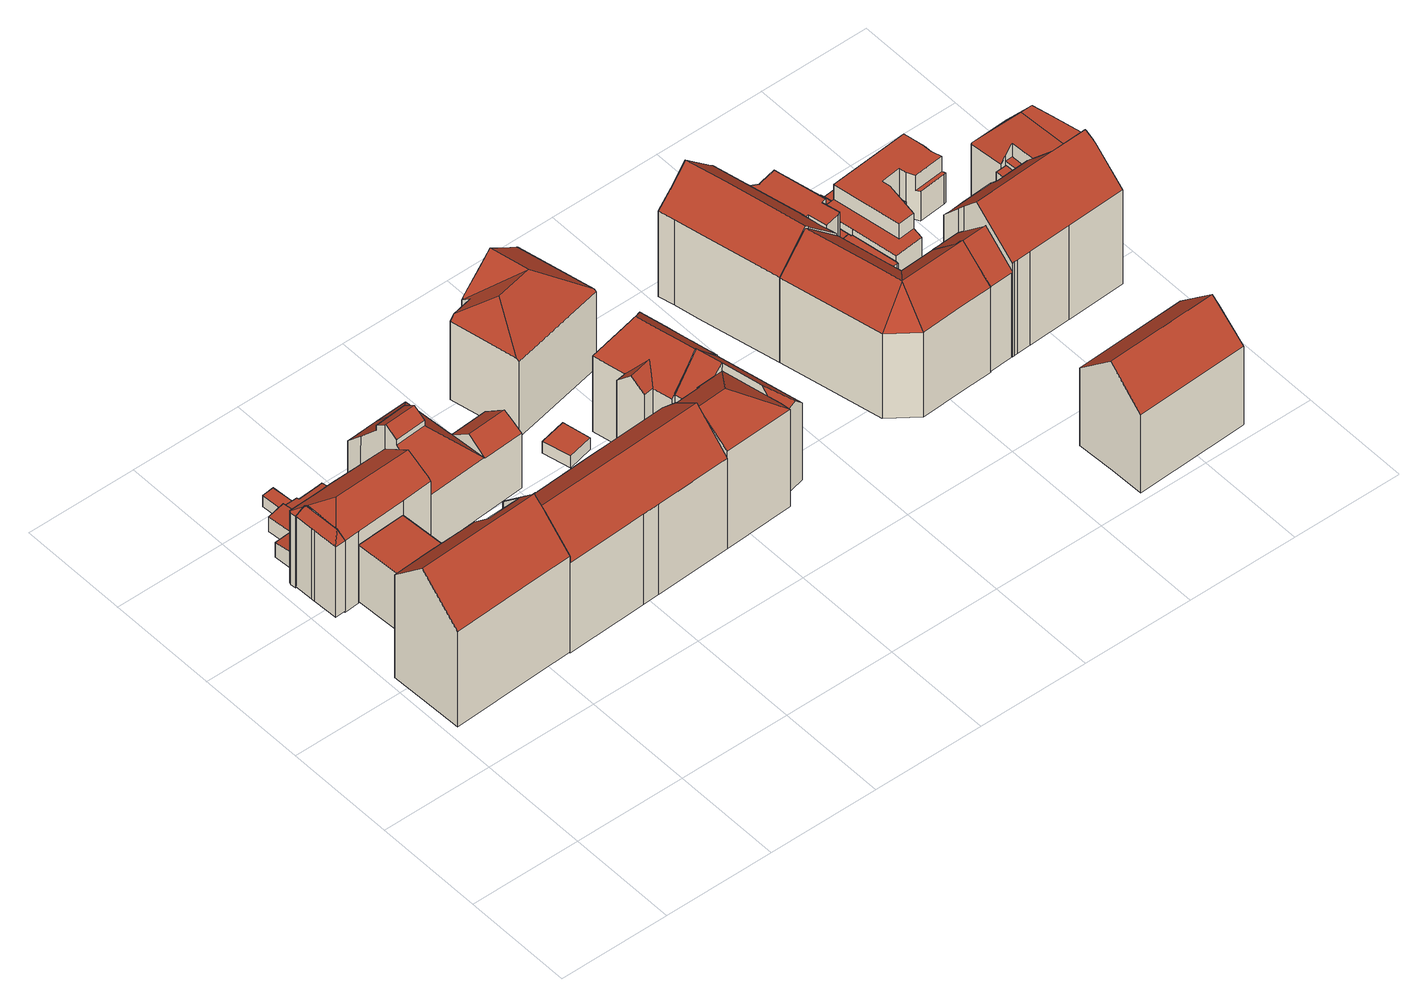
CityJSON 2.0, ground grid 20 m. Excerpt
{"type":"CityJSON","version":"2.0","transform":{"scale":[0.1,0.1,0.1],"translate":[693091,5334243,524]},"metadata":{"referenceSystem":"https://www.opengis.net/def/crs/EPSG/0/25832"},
"CityObjects":{
"building1":{"type":"Building","attributes":{"Gemeindeschluessel":"09162000","HoeheDach":"541.733","HoeheGrund":"526.120","Methode":"2000","NiedrigsteTraufeDesGebaeudes":"540.616","Geometrietyp2DReferenz":"3000","function":"51009_1610","roofType":"3300","measuredHeight":15.61},"geometry":[{"type":"MultiSurface","lod":"2","boundaries":[[[0,1,2,3,4,5,6,7,8,9,10,11]],[[12,13,14,11,10,9,8,7,15,16]],[[11,14,17,0]],[[18,19,20,4,3,2]],[[21,22,15,7,6,5]],[[20,19,18,23,13,12,16,22,21]],[[17,14,13,23]],[[4,20,21,5]],[[1,0,17,23,18,2]],[[16,15,22]]],"semantics":{"surfaces":[{"type":"GroundSurface"},{"type":"WallSurface"},{"type":"RoofSurface"}],"values":[0,1,1,1,1,2,2,1,1,2]}}]},
"building2":{"type":"Building","attributes":{"Gemeindeschluessel":"09162000","HoeheDach":"552.920","HoeheGrund":"525.860","Methode":"2000","NiedrigsteTraufeDesGebaeudes":"545.605","Geometrietyp2DReferenz":"3000","function":"31001_9998","roofType":"3100","measuredHeight":27.06,"storeysAboveGround":5},"geometry":[{"type":"MultiSurface","lod":"2","boundaries":[[[24,25,26,27]],[[28,29,30,26,25,31,32,33,34,35,36,37]],[[38,39,40,41]],[[42,43,44,45,46,47,48,49,50,24,27,51,52,53,38,41]],[[45,36,35,46]],[[54,37,36,45,44,43]],[[43,42,41,40,55,54]],[[27,26,30,51]],[[55,40,39,56,29,28,37,54]],[[47,34,33,48]],[[32,31,50,49,48,33]],[[46,35,34,47]],[[50,31,25,24]],[[53,56,39,38]],[[56,53,52,51,30,29]]],"semantics":{"surfaces":[{"type":"WallSurface"},{"type":"RoofSurface"},{"type":"GroundSurface"}],"values":[0,1,0,2,0,0,0,0,1,0,0,0,0,0,0]}}]},
"building3":{"type":"Building","attributes":{"Gemeindeschluessel":"09162000","HoeheDach":"537.800","HoeheGrund":"526.100","Methode":"2000","NiedrigsteTraufeDesGebaeudes":"537.800","Geometrietyp2DReferenz":"3000","function":"31001_9998","roofType":"1000","measuredHeight":11.7,"storeysAboveGround":3},"geometry":[{"type":"MultiSurface","lod":"2","boundaries":[[[57,58,59,60,61,62,63,64]],[[65,66,63,62,61,67]],[[64,68,69,57]],[[70,69,68,66,65,67,71,72]],[[58,57,69,70,72,59]],[[72,71,67,61,60,59]],[[63,66,68,64]]],"semantics":{"surfaces":[{"type":"GroundSurface"},{"type":"WallSurface"},{"type":"RoofSurface"}],"values":[0,1,1,2,1,1,1]}}]},
"building4":{"type":"Building","attributes":{"Gemeindeschluessel":"09162000","HoeheDach":"529.740","HoeheGrund":"526.160","Methode":"1000","NiedrigsteTraufeDesGebaeudes":"529.201","Geometrietyp2DReferenz":"3000","function":"31001_2000","roofType":"1000","measuredHeight":3.58},"geometry":[{"type":"MultiSurface","lod":"2","boundaries":[[[73,74,75,76,77,78,79]],[[80,81,82,83,84,85,86,87,88,89,90,91,92]],[[75,93,92,91,90,76]],[[82,94,95,83]],[[86,85,74,73,79,87]],[[88,78,77,89]],[[89,77,76,90]],[[95,96,74,85,84,83]],[[87,79,78,88]],[[94,97,98,93,75,74,96,95]],[[82,81,80,98,97,94]],[[92,93,98,80]]],"semantics":{"surfaces":[{"type":"RoofSurface"},{"type":"GroundSurface"},{"type":"WallSurface"}],"values":[0,1,2,2,2,2,2,2,2,0,2,2]}}]},
"building5":{"type":"Building","attributes":{"Gemeindeschluessel":"09162000","HoeheDach":"543.880","HoeheGrund":"525.796","Methode":"2000","NiedrigsteTraufeDesGebaeudes":"540.557","Geometrietyp2DReferenz":"3000","function":"31001_3041","roofType":"3200","measuredHeight":18.08},"geometry":[{"type":"MultiSurface","lod":"2","boundaries":[[[99,100,101,102,103,104,105,106,107,108,109,110,111]],[[112,113,114,115]],[[105,116,117,106]],[[118,119,120,121,122,123,124,14]],[[118,99,111,119]],[[106,117,125,107]],[[104,103,115,114,126]],[[102,101,127,113,112]],[[109,121,120,110]],[[110,120,119,111]],[[104,126,116,105]],[[109,108,128,122,121]],[[102,112,115,103]],[[99,118,14,100]],[[124,123,129]],[[107,125,128,108]],[[100,14,124,129,127,101]],[[113,127,129,123,122,128,125,117,116,126,114]]],"semantics":{"surfaces":[{"type":"GroundSurface"},{"type":"RoofSurface"},{"type":"WallSurface"}],"values":[0,1,2,1,2,2,2,2,2,2,2,2,2,2,1,2,2,1]}}]},
"building6":{"type":"Building","attributes":{"Gemeindeschluessel":"09162000","HoeheDach":"529.377","HoeheGrund":"525.790","Methode":"1000","NiedrigsteTraufeDesGebaeudes":"529.377","Geometrietyp2DReferenz":"3000","function":"31001_2000","roofType":"1000","measuredHeight":3.59},"geometry":[{"type":"MultiSurface","lod":"2","boundaries":[[[130,131,132,133]],[[134,135,136,137,110,138,130,133]],[[133,132,139,134]],[[140,141,142,110,137,136]],[[135,134,139,143,140,136]],[[144,138,110,142]],[[138,144,131,130]],[[143,139,132,131,144,142,141,140]]],"semantics":{"surfaces":[{"type":"WallSurface"},{"type":"GroundSurface"},{"type":"RoofSurface"}],"values":[0,1,0,0,0,0,0,2]}}]},
"building7":{"type":"Building","attributes":{"Gemeindeschluessel":"09162000","HoeheDach":"530.076","HoeheGrund":"525.969","Methode":"2000","NiedrigsteTraufeDesGebaeudes":"528.292","Geometrietyp2DReferenz":"3000","function":"31001_2000","roofType":"1000","measuredHeight":4.11},"geometry":[{"type":"MultiSurface","lod":"2","boundaries":[[[145,146,147,148]],[[149,150,151,152]],[[153,154,155,156,146,145]],[[148,147,150,149]],[[157,158,159,160]],[[161,162,155,154,163]],[[164,159,158,151,150,147,146,156,165]],[[153,145,148,149,152,157,160,166,167,168]],[[166,164,165,162,161,167]],[[167,161,163,168]],[[152,151,158,157]],[[160,159,164,166]],[[162,165,156,155]],[[168,163,154,153]]],"semantics":{"surfaces":[{"type":"WallSurface"},{"type":"RoofSurface"},{"type":"GroundSurface"}],"values":[0,0,0,0,0,1,1,2,0,0,0,0,0,0]}}]},
"building8":{"type":"Building","attributes":{"Gemeindeschluessel":"09162000","HoeheDach":"532.920","HoeheGrund":"525.850","Methode":"1000","NiedrigsteTraufeDesGebaeudes":"532.196","Geometrietyp2DReferenz":"3000","function":"31001_2000","roofType":"1000","measuredHeight":7.07},"geometry":[{"type":"MultiSurface","lod":"2","boundaries":[[[169,170,171,172]],[[173,174,175,176,171,170,177,178,179]],[[180,181,172,171,176,175]],[[182,179,178,183]],[[184,185,182,183,186,169,172,181,180]],[[185,173,179,182]],[[184,180,175,174,173,185]],[[177,170,169,186,183,178]]],"semantics":{"surfaces":[{"type":"WallSurface"},{"type":"RoofSurface"},{"type":"GroundSurface"}],"values":[0,1,0,0,2,0,0,0]}}]},
"building9":{"type":"Building","attributes":{"Gemeindeschluessel":"09162000","HoeheDach":"528.491","HoeheGrund":"525.640","Methode":"1000","NiedrigsteTraufeDesGebaeudes":"527.818","Geometrietyp2DReferenz":"3000","function":"31001_2000","roofType":"1000","measuredHeight":2.85},"geometry":[{"type":"MultiSurface","lod":"2","boundaries":[[[187,188,189,190,191,192]],[[193,194,195,196,197,198]],[[197,190,189,198]],[[194,193,188,187,192,195]],[[192,191,190,197,196,195]],[[198,189,188,193]]],"semantics":{"surfaces":[{"type":"RoofSurface"},{"type":"GroundSurface"},{"type":"WallSurface"}],"values":[0,1,2,2,2,2]}}]},
"building10":{"type":"Building","attributes":{"Gemeindeschluessel":"09162000","HoeheDach":"551.020","HoeheGrund":"525.646","Methode":"2000","NiedrigsteTraufeDesGebaeudes":"544.325","Geometrietyp2DReferenz":"3000","function":"31001_1000","roofType":"3100","measuredHeight":25.37,"storeysAboveGround":6},"geometry":[{"type":"MultiSurface","lod":"2","boundaries":[[[199,200,201,202,203,204,205,206]],[[207,208,209,210,211,201,200]],[[212,205,204,213]],[[213,204,203,214]],[[215,216,217,212,213,214,218,219,220,221,222]],[[219,211,210,220]],[[220,210,209,221]],[[207,215,222,208]],[[216,215,207,200,199]],[[217,206,205,212]],[[211,219,218,202,201]],[[221,209,208,222]],[[214,203,202,218]],[[216,199,206,217]]],"semantics":{"surfaces":[{"type":"RoofSurface"},{"type":"WallSurface"},{"type":"GroundSurface"}],"values":[0,0,1,1,2,1,1,1,1,1,1,1,1,1]}}]},
"building11":{"type":"Building","attributes":{"Gemeindeschluessel":"09162000","HoeheDach":"545.880","HoeheGrund":"525.436","Methode":"2000","NiedrigsteTraufeDesGebaeudes":"536.464","Geometrietyp2DReferenz":"3000","function":"31001_9998","roofType":"2100","measuredHeight":20.44,"storeysAboveGround":3},"geometry":[{"type":"MultiSurface","lod":"2","boundaries":[[[223,224,225,226,227]],[[228,225,224,229]],[[230,231,232,233]],[[228,234,235,226,225]],[[236,237,229,224,223,238]],[[239,240,241]],[[242,238,223,241,240,243,244,245]],[[234,246,243,240,239,235]],[[247,248,249,250,251]],[[245,244,251,250]],[[227,226,235,239,241]],[[237,252,253,248,247,246,234,228,229]],[[236,238,242,254]],[[252,237,236,254,232,231,255]],[[256,257,245,250,249]],[[253,252,255,258,257,256]],[[253,256,249,248]],[[257,258,259,245]],[[255,231,230,259,258]],[[242,245,259,230,233]],[[242,233,232,254]],[[241,223,227]],[[246,247,251,244,243]]],"semantics":{"surfaces":[{"type":"RoofSurface"},{"type":"WallSurface"},{"type":"GroundSurface"}],"values":[0,1,0,1,1,1,0,1,1,0,0,2,0,1,0,1,1,1,0,1,1,1,1]}}]},
"building12":{"type":"Building","attributes":{"Gemeindeschluessel":"09162000","HoeheDach":"527.794","HoeheGrund":"525.450","Methode":"1000","NiedrigsteTraufeDesGebaeudes":"527.794","Geometrietyp2DReferenz":"3000","function":"31001_2000","roofType":"1000","measuredHeight":2.34},"geometry":[{"type":"MultiSurface","lod":"2","boundaries":[[[260,261,262,263]],[[264,263,262,265]],[[266,267,264,265]],[[266,261,260,267]],[[261,266,265,262]],[[267,260,263,264]]],"semantics":{"surfaces":[{"type":"WallSurface"},{"type":"GroundSurface"},{"type":"RoofSurface"}],"values":[0,1,0,2,0,0]}}]},
"building13":{"type":"Building","attributes":{"Gemeindeschluessel":"09162000","HoeheDach":"550.358","HoeheGrund":"525.618","Methode":"2000","NiedrigsteTraufeDesGebaeudes":"541.466","Geometrietyp2DReferenz":"3000","function":"31001_1000","roofType":"3100","measuredHeight":24.74,"storeysAboveGround":5},"geometry":[{"type":"MultiSurface","lod":"2","boundaries":[[[268,269,270,271,272]],[[273,274,275]],[[276,270,277,278]],[[269,279,280,277,270]],[[280,279,281,282]],[[283,284,282,281]],[[285,286,287,274,273,288]],[[289,214,218,290]],[[291,292,272,271,276]],[[283,285,288,293,284]],[[269,268,219,218,214,286,285,283,281,279]],[[268,272,294,219]],[[276,271,270]],[[295,291,276,278]],[[280,282,284,293,295,278,277]],[[218,219,294,296,290]],[[273,275,295,293,288]],[[294,272,292,296]],[[287,286,214,289]],[[291,295,275]],[[287,289,290,296,292,291,275,274]]],"semantics":{"surfaces":[{"type":"WallSurface"},{"type":"RoofSurface"},{"type":"GroundSurface"}],"values":[0,0,1,0,0,0,0,0,1,0,2,0,0,0,1,0,1,1,0,0,1]}}]},
"building14":{"type":"Building","attributes":{"Gemeindeschluessel":"09162000","HoeheDach":"546.380","HoeheGrund":"525.280","Methode":"2000","NiedrigsteTraufeDesGebaeudes":"541.017","Geometrietyp2DReferenz":"3000","function":"31001_1000","roofType":"3200","measuredHeight":21.1,"storeysAboveGround":4},"geometry":[{"type":"MultiSurface","lod":"2","boundaries":[[[297,298,299,300]],[[301,302,299,298]],[[303,304,305,306,301,307,308]],[[301,306,309,310,311,302]],[[312,313,314,305,304,303]],[[313,312,315,316,317,318,319,297,300,320,321,322,323,324,314]],[[315,312,303,308,325,316]],[[299,302,311,310,322,321,320,300]],[[319,326,298,297]],[[308,307,327,325]],[[307,301,298,326,328,327]],[[309,306,305,314,324,323,322,310]],[[325,327,328,326,319,318,317,316]]],"semantics":{"surfaces":[{"type":"WallSurface"},{"type":"RoofSurface"},{"type":"GroundSurface"}],"values":[0,1,1,1,0,2,0,0,0,1,1,0,0]}}]},
"building15":{"type":"Building","attributes":{"Gemeindeschluessel":"09162000","HoeheDach":"546.870","HoeheGrund":"525.530","Methode":"2000","NiedrigsteTraufeDesGebaeudes":"541.080","Geometrietyp2DReferenz":"3000","function":"31001_1000","roofType":"3100","measuredHeight":21.34,"storeysAboveGround":5},"geometry":[{"type":"MultiSurface","lod":"2","boundaries":[[[329,330,331,332,333,334,335,336,337,338,339,340,341,342]],[[341,343,344,342]],[[345,346,347,348,349,350,351,352,353,354,355,356,357,358,359,360,361,362,363,364,365,366,367,368]],[[347,336,335,348]],[[360,342,344,361]],[[369,370,371,372,373,374,368,367,366,365,364,363,362,361,344,343]],[[353,352,351,375,376,377]],[[359,358,330,329,342,360]],[[340,339,338,337,378,374,373,372,371,370,369,343,341]],[[354,353,377,379,380,355]],[[347,346,345,378,337,336]],[[377,376,375,333,332,381,379]],[[368,374,378,345]],[[380,382,331,330,358,357,356,355]],[[350,349,348,335,334,333,375,351]],[[379,381,332,331,382,380]]],"semantics":{"surfaces":[{"type":"RoofSurface"},{"type":"GroundSurface"},{"type":"WallSurface"}],"values":[0,0,1,2,2,2,2,2,0,2,2,0,2,2,2,0]}}]},
"building16":{"type":"Building","attributes":{"Gemeindeschluessel":"09162000","HoeheDach":"548.760","HoeheGrund":"525.600","Methode":"1000","NiedrigsteTraufeDesGebaeudes":"542.886","Geometrietyp2DReferenz":"3000","function":"31001_1000","roofType":"3100","measuredHeight":23.16,"storeysAboveGround":6},"geometry":[{"type":"MultiSurface","lod":"2","boundaries":[[[383,384,385,386]],[[387,388,389,390]],[[391,392,393,394,395,396]],[[392,391,397,398,399,400,383,386,401,402,403,404,405,406,387,390,407,393]],[[398,397,408,409,410,399]],[[411,412,389,388,413,414,415,416]],[[417,418,402,401,386,385]],[[395,394,412,411,416,396]],[[409,408,416,419,420,410]],[[406,413,388,387]],[[396,416,408]],[[414,413,406,405]],[[410,420,384,383,400,399]],[[391,396,408,397]],[[394,393,407,390,389,412]],[[421,415,414,405,404,403,402,418]],[[419,416,415,421,418,417,385,384,420]]],"semantics":{"surfaces":[{"type":"WallSurface"},{"type":"GroundSurface"},{"type":"RoofSurface"}],"values":[0,0,0,1,0,2,0,2,2,0,2,0,0,0,0,0,2]}}]},
"building17":{"type":"Building","attributes":{"Gemeindeschluessel":"09162000","HoeheDach":"549.057","HoeheGrund":"525.600","Methode":"2000","NiedrigsteTraufeDesGebaeudes":"542.350","Geometrietyp2DReferenz":"3000","function":"31001_9998","roofType":"3100","measuredHeight":23.46,"storeysAboveGround":4},"geometry":[{"type":"MultiSurface","lod":"2","boundaries":[[[422,423,424,425,426,427]],[[428,429,430,431]],[[432,433,434,435,436,437,438,439,440,441,442,443,444,445,446]],[[447,448,449,450]],[[451,452,427,426]],[[441,440,453,454,455,442]],[[456,457,458,459]],[[460,461,431,430,453,440,439]],[[462,443,442,455,463]],[[437,436,386,464,465,438]],[[466,446,445,467,468,469]],[[470,399,471,472,473,474]],[[473,472,471,433,432,446,466,475]],[[474,473,475,476]],[[477,444,443,462]],[[460,439,438,465]],[[476,475,466,469]],[[450,449,452,451]],[[478,479,429,428]],[[456,459,478,428,431,461,460,465,464,386,480,383,481,399,470,474,476,469,468,467,477,462,463,482,483,447,450,451,426,425,424,484]],[[459,458,479,478]],[[483,485,448,447]],[[424,423,486,484]],[[399,481,383,434,433,471]],[[480,386,436,435,434,383]],[[484,486,457,456]],[[463,455,487,482]],[[482,487,485,483]],[[467,445,444,477]],[[454,453,430,429,479,458,457,486,423,422,427,452,449,448,485,487,455]]],"semantics":{"surfaces":[{"type":"WallSurface"},{"type":"RoofSurface"},{"type":"GroundSurface"}],"values":[0,0,1,0,0,0,0,0,0,0,0,0,1,0,0,0,0,0,0,2,0,0,0,0,0,0,0,0,0,1]}}]},
"building18":{"type":"Building","attributes":{"Gemeindeschluessel":"09162000","HoeheDach":"548.130","HoeheGrund":"525.840","Methode":"2000","NiedrigsteTraufeDesGebaeudes":"541.950","Geometrietyp2DReferenz":"3000","function":"31001_1000","roofType":"3100","measuredHeight":22.29,"storeysAboveGround":6},"geometry":[{"type":"MultiSurface","lod":"2","boundaries":[[[488,489,490,491]],[[492,490,489,493]],[[494,491,490,492,495,496]],[[497,498,499,500,501,493,489,488]],[[496,502,499,498,503,494]],[[503,498,497,488,491,494]],[[502,496,495,492,493,501,500,499]]],"semantics":{"surfaces":[{"type":"RoofSurface"},{"type":"WallSurface"},{"type":"GroundSurface"}],"values":[0,1,1,1,1,0,2]}}]},
"building19":{"type":"Building","attributes":{"Gemeindeschluessel":"09162000","HoeheDach":"529.600","HoeheGrund":"525.428","Methode":"2000","NiedrigsteTraufeDesGebaeudes":"529.600","Geometrietyp2DReferenz":"3000","function":"31001_2000","roofType":"1000","measuredHeight":4.17},"geometry":[{"type":"MultiSurface","lod":"2","boundaries":[[[504,505,506,507]],[[508,509,505,504]],[[510,511,512,513]],[[514,515,516,517]],[[507,506,518,519]],[[510,513,520,521,522,523,514,517,508,504,507,519,524,525,526]],[[519,518,527,524]],[[520,528,529,521]],[[517,516,509,508]],[[521,529,530,522]],[[513,512,528,520]],[[531,532,527,518,506,505,509,516,515,533,530,529,528,512,511]],[[526,531,511,510]],[[523,533,515,514]],[[524,527,532,525]],[[525,532,531,526]],[[522,530,533,523]]],"semantics":{"surfaces":[{"type":"WallSurface"},{"type":"GroundSurface"},{"type":"RoofSurface"}],"values":[0,0,0,0,0,1,0,0,0,0,0,2,0,0,0,0,0]}}]},
"building20":{"type":"Building","attributes":{"Gemeindeschluessel":"09162000","HoeheDach":"548.737","HoeheGrund":"525.770","Methode":"2000","NiedrigsteTraufeDesGebaeudes":"528.591","Geometrietyp2DReferenz":"3000","function":"31001_1000","roofType":"3100","measuredHeight":22.97},"geometry":[{"type":"MultiSurface","lod":"2","boundaries":[[[534,535,536,537,538,539,540]],[[541,542,543,544]],[[545,546,547,548]],[[538,537,549,550]],[[388,389,551,552,543,542,549,537,536,553]],[[554,555,556,552,551]],[[557,388,553,558]],[[541,559,548,547,550,549,542]],[[560,389,388,557]],[[556,561,562,544,543,552]],[[563,555,554,564]],[[561,556,555,563]],[[540,539,546,545]],[[563,564,565,560,557,558,535,534,540,545,548,559,541,544,562,561]],[[558,553,536,535]],[[538,550,547,546,539]],[[565,564,554,551,389,560]]],"semantics":{"surfaces":[{"type":"WallSurface"},{"type":"RoofSurface"},{"type":"GroundSurface"}],"values":[0,0,0,0,1,1,0,0,0,0,0,0,0,2,0,1,0]}}]},
"building21":{"type":"Building","attributes":{"Gemeindeschluessel":"09162000","HoeheDach":"529.340","HoeheGrund":"525.660","Methode":"2000","NiedrigsteTraufeDesGebaeudes":"528.432","Geometrietyp2DReferenz":"3000","function":"31001_2000","roofType":"2100","measuredHeight":3.68,"storeysAboveGround":1},"geometry":[{"type":"MultiSurface","lod":"2","boundaries":[[[566,567,568,569]],[[569,568,570,571]],[[572,573,567,566]],[[574,575,573,572]],[[566,569,571,576,577,578,579,580,574,572]],[[571,570,581,576]],[[576,581,582,577]],[[583,582,581,570,568,567,573,575,584,585]],[[585,584,575,574,580,579]],[[578,577,582,583,585,579]]],"semantics":{"surfaces":[{"type":"WallSurface"},{"type":"GroundSurface"},{"type":"RoofSurface"}],"values":[0,0,0,0,1,0,0,2,0,0]}}]},
"building22":{"type":"Building","attributes":{"Gemeindeschluessel":"09162000","HoeheDach":"529.570","HoeheGrund":"525.710","Methode":"2000","NiedrigsteTraufeDesGebaeudes":"528.660","Geometrietyp2DReferenz":"3000","function":"31001_2000","roofType":"1000","measuredHeight":3.86},"geometry":[{"type":"MultiSurface","lod":"2","boundaries":[[[586,587,588,589,572,590,566]],[[591,592,593,594,571,569,566,590,572,595,596,597,598]],[[572,589,599,595]],[[593,516,515,594]],[[600,601,602,603,604,599,589,588]],[[571,605,606,569]],[[607,608,601,600,588,587]],[[592,591,601,608,609]],[[592,609,516,593]],[[569,606,586,566]],[[595,599,604,596]],[[603,602,598,597,596,604]],[[515,516,609,608,607,587,586,606,605]],[[594,515,605,571]],[[598,602,601,591]]],"semantics":{"surfaces":[{"type":"WallSurface"},{"type":"GroundSurface"},{"type":"RoofSurface"}],"values":[0,1,0,0,2,0,0,0,0,0,0,0,2,0,0]}}]},
"building23":{"type":"Building","attributes":{"Gemeindeschluessel":"09162000","HoeheDach":"533.850","HoeheGrund":"524.707","Methode":"2000","NiedrigsteTraufeDesGebaeudes":"527.830","Geometrietyp2DReferenz":"3000","function":"31001_1000","roofType":"1000","measuredHeight":9.14,"storeysAboveGround":3},"geometry":[{"type":"MultiSurface","lod":"2","boundaries":[[[610,611,612,613,614,615]],[[616,617,618,619]],[[620,621,622,623]],[[624,625,626,627,628,629,630]],[[631,632,633,634,635,636,637,638,622,621,639,640]],[[641,625,624,642]],[[616,619,643,641,642,644,645,646,647,620,623,648,649,650,651]],[[647,639,621,620]],[[616,651,610,615,637,636,617]],[[645,629,628,646]],[[648,623,622,638,614,613]],[[617,636,635,652]],[[646,628,640,639,647]],[[626,632,631,627]],[[644,630,629,645]],[[649,612,611,650]],[[652,635,634,653]],[[650,611,610,651]],[[618,617,652,653]],[[653,634,633,618]],[[643,626,625,641]],[[614,638,637,615]],[[627,631,640,628]],[[619,618,633,632,626,643]],[[648,613,612,649]],[[644,642,624,630]]],"semantics":{"surfaces":[{"type":"RoofSurface"},{"type":"WallSurface"},{"type":"GroundSurface"}],"values":[0,1,1,0,0,1,2,1,1,1,1,1,1,1,1,1,1,1,0,1,1,1,1,1,1,1]}}]},
"building24":{"type":"Building","attributes":{"Gemeindeschluessel":"09162000","HoeheDach":"552.340","HoeheGrund":"525.680","Methode":"2000","NiedrigsteTraufeDesGebaeudes":"544.541","Geometrietyp2DReferenz":"3000","function":"31001_1000","roofType":"3100","measuredHeight":26.66,"storeysAboveGround":6},"geometry":[{"type":"MultiSurface","lod":"2","boundaries":[[[654,655,656,657,658,659]],[[660,661,662,663]],[[659,664,665,654]],[[666,667,668,669,670]],[[671,672,662,661,673,674,675,676,677,667,666,678]],[[679,666,670]],[[680,657,656,681]],[[663,662,672,682]],[[678,666,679,683,665,664,684,685,686,687,688,689,690]],[[691,689,688,692]],[[693,687,686,694]],[[695,690,689,691]],[[696,676,675,697]],[[695,698,699,671,678,690]],[[700,701,702,668,667,677]],[[703,685,684,704]],[[705,706,707,708,709]],[[710,711,708,707,712,713]],[[714,704,684,664,659,658]],[[697,675,674,715]],[[714,658,657,680]],[[681,656,655,716]],[[717,679,670,669,718,719,720,721,713,712]],[[669,668,702,722,723,718]],[[700,677,676,696]],[[709,654,665,683,705]],[[706,717,712,707]],[[724,721,720,725]],[[726,727,723,728]],[[682,672,671,699]],[[711,716,655,654,709,708]],[[694,686,685,703]],[[715,674,673,729]],[[726,725,720,719,727]],[[718,723,727,719]],[[692,688,687,693]],[[728,723,722,730]],[[730,722,702,701]],[[717,706,705,683,679]],[[695,691,692,693,694,703,704,714,680,681,716,711,710,724,725,726,728,730,701,700,696,697,715,729,660,663,682,699,698]],[[710,713,721,724]],[[729,673,661,660]]],"semantics":{"surfaces":[{"type":"RoofSurface"},{"type":"WallSurface"},{"type":"GroundSurface"}],"values":[0,1,1,1,0,1,1,1,0,1,1,1,1,1,1,1,0,1,1,1,1,1,0,0,1,1,1,1,1,1,1,1,1,1,0,1,1,1,1,2,1,1]}}]},
"building25":{"type":"Building","attributes":{"Gemeindeschluessel":"09162000","HoeheDach":"528.901","HoeheGrund":"525.730","Methode":"1000","NiedrigsteTraufeDesGebaeudes":"528.901","Geometrietyp2DReferenz":"3000","function":"51009_1610","roofType":"1000","measuredHeight":3.17},"geometry":[{"type":"MultiSurface","lod":"2","boundaries":[[[731,732,733,734,735,736]],[[733,732,737,738]],[[738,598,596,735,734,733]],[[739,736,735,596]],[[740,737,732,731,736,739]],[[738,737,740,598]],[[598,740,739,596]]],"semantics":{"surfaces":[{"type":"WallSurface"},{"type":"GroundSurface"},{"type":"RoofSurface"}],"values":[0,0,1,0,2,0,0]}}]}
},
"vertices":[
[20,568,21],[20,569,21],[18,614,21],[18,618,21],[18,619,21],[17,654,21],[32,654,21],[35,655,21],[36,651,21],[37,619,21],[39,587,21],[39,569,21],[37,619,177],[39,587,177],[39,569,166],[35,655,175],[36,651,177],[20,568,166],[18,614,167],[18,618,167],[18,619,167],[17,654,167],[32,654,175],[20,569,167],
[224,432,19],[224,432,231],[229,432,231],[229,432,19],[169,368,289],[232,371,289],[230,414,248],[226,399,262],[167,398,261],[167,397,261],[165,426,233],[75,425,230],[7,420,231],[9,360,289],[234,349,19],[234,349,268],[236,295,216],[236,295,19],[173,292,19],[11,283,19],[9,360,19],[7,420,19],[75,425,19],[165,426,19],[167,397,19],[167,398,19],[226,399,19],[230,414,19],[232,371,19],[233,364,19],[11,283,216],[173,292,216],[233,364,282],
[75,425,21],[73,455,21],[67,571,21],[123,574,21],[155,576,21],[156,575,21],[164,441,21],[165,426,21],[156,575,138],[164,441,138],[155,576,138],[165,426,138],[75,425,138],[73,455,138],[123,574,138],[67,571,138],
[63,722,52],[63,721,52],[98,675,57],[96,723,57],[91,759,57],[90,768,57],[59,765,52],[72,670,22],[67,670,22],[36,669,22],[33,719,22],[62,721,22],[63,721,22],[63,722,22],[59,765,22],[90,768,22],[91,759,22],[96,723,22],[98,675,22],[99,672,22],[99,672,57],[36,669,57],[33,719,52],[62,721,52],[67,670,57],[72,670,57],
[67,571,18],[39,569,18],[35,655,18],[17,654,18],[16,664,18],[17,668,18],[36,669,18],[72,670,18],[99,672,18],[205,675,18],[212,586,18],[212,580,18],[156,576,18],[17,654,166],[31,654,176],[17,667,167],[16,664,166],[36,669,167],[72,670,167],[67,571,166],[156,576,167],[212,580,168],[212,586,172],[209,627,199],[66,621,199],[38,588,178],[99,672,167],[17,668,167],[35,655,176],[205,675,167],[36,650,179],
[219,495,18],[219,495,54],[223,443,54],[223,443,18],[164,441,18],[162,475,18],[155,576,18],[205,579,18],[215,548,18],[164,441,54],[155,576,54],[205,579,54],[212,580,54],[162,475,54],[215,548,54],
[114,761,20],[114,761,56],[155,764,56],[155,764,20],[161,765,20],[161,765,56],[165,724,61],[165,724,20],[109,813,20],[109,813,43],[113,765,43],[113,765,56],[100,723,20],[100,723,61],[96,723,61],[96,723,20],[90,768,43],[90,765,43],[87,811,43],[91,759,56],[90,765,56],[91,759,20],[90,768,20],[87,811,20],
[165,724,19],[165,724,82],[201,725,82],[201,725,19],[99,672,89],[204,676,89],[205,676,89],[204,689,87],[125,724,82],[100,724,82],[96,723,82],[205,676,19],[204,689,19],[96,723,19],[100,724,19],[204,676,19],[99,672,19],[125,724,19],
[215,546,39],[219,495,45],[400,515,45],[396,562,39],[292,554,39],[215,548,38],[219,495,16],[215,546,16],[215,548,16],[292,554,16],[396,562,16],[400,515,16],
[233,364,267],[233,360,270],[546,375,270],[544,420,237],[529,433,226],[406,426,227],[376,424,228],[230,414,230],[234,349,259],[236,295,203],[383,302,203],[412,303,203],[549,310,203],[376,424,16],[406,426,16],[529,433,16],[234,349,16],[233,364,16],[230,414,16],[544,420,16],[549,310,16],[412,303,16],[383,302,16],[236,295,16],
[329,595,127],[403,600,127],[400,621,143],[398,634,153],[327,629,153],[400,621,14],[403,600,14],[262,676,219],[205,672,219],[207,651,202],[264,655,202],[392,670,14],[392,670,126],[212,586,131],[212,586,14],[326,594,131],[324,666,125],[324,666,127],[324,663,127],[264,655,192],[320,666,131],[314,757,130],[261,698,192],[320,666,14],[314,758,14],[199,752,14],[199,752,128],[256,755,129],[314,758,129],[205,675,14],[201,725,14],[207,651,192],[205,675,216],[201,725,157],[204,693,192],[204,693,202],[261,698,202],
[472,636,38],[520,646,38],[520,646,14],[472,636,14],[484,586,14],[530,596,14],[530,596,38],[484,586,38],
[675,317,16],[674,336,16],[674,336,183],[674,336,215],[675,317,217],[602,440,175],[602,440,215],[638,442,215],[669,359,215],[709,344,191],[667,370,231],[724,347,16],[724,347,175],[692,501,16],[692,501,175],[644,490,16],[644,490,228],[593,480,16],[603,437,16],[603,437,217],[593,480,175],[529,433,217],[544,420,228],[652,443,215],[600,375,264],[642,490,231],[549,310,217],[652,443,231],[546,372,264],
[485,832,13],[485,832,171],[488,833,173],[488,833,13],[566,777,224],[552,847,224],[468,683,170],[513,692,170],[646,719,170],[645,723,173],[498,763,224],[467,687,174],[616,861,173],[615,862,173],[583,854,198],[468,683,13],[513,692,13],[646,719,13],[467,687,13],[442,807,13],[450,809,13],[487,816,13],[488,817,13],[552,847,13],[583,854,13],[615,862,13],[616,861,13],[645,723,13],[442,807,174],[488,817,183],[450,809,183],[487,816,183],
[568,564,171],[569,563,171],[568,563,171],[598,543,197],[579,512,171],[580,511,171],[586,478,172],[593,480,178],[642,490,229],[635,523,229],[629,550,229],[624,576,229],[619,599,229],[556,621,171],[663,641,177],[662,644,171],[644,490,15],[642,490,15],[593,480,15],[586,478,15],[580,511,15],[579,512,15],[579,513,15],[578,513,15],[561,510,15],[556,534,15],[550,560,15],[567,563,15],[568,563,15],[569,563,15],[568,564,15],[556,621,15],[662,644,15],[663,641,15],[674,587,15],[675,584,15],[679,560,15],[684,537,15],[685,534,15],[692,501,15],[674,587,177],[675,584,177],[679,560,177],[684,537,177],[685,534,177],[692,501,177],[579,513,172],[578,513,172],[561,510,173],[644,490,226],[556,534,197],[550,560,171],[573,537,197],[567,563,171],
[919,564,16],[919,564,242],[973,564,192],[973,564,16],[1064,401,16],[1064,401,241],[1071,401,242],[1071,401,16],[942,331,16],[1023,336,16],[1076,338,16],[1076,338,191],[1023,336,191],[942,331,191],[894,368,16],[878,443,16],[855,552,16],[913,563,16],[975,564,16],[977,564,16],[994,473,16],[999,449,16],[999,448,16],[1061,451,16],[1071,395,16],[894,368,191],[878,443,191],[855,552,191],[1011,392,248],[1071,395,248],[1061,451,192],[999,448,192],[999,449,191],[950,389,248],[975,564,191],[977,564,189],[938,446,248],[913,563,248],[994,473,191],
[997,727,184],[1013,648,184],[1013,648,16],[997,727,16],[997,728,16],[997,728,184],[981,595,16],[981,595,184],[974,629,184],[974,629,16],[884,708,251],[914,563,251],[919,564,246],[920,564,245],[973,564,196],[971,574,196],[967,593,195],[961,627,195],[964,627,192],[944,719,192],[929,790,192],[924,789,196],[877,781,242],[873,781,246],[868,780,251],[961,723,16],[961,723,184],[967,725,184],[967,725,16],[996,731,16],[996,731,184],[964,627,184],[944,719,184],[929,790,184],[1006,635,16],[1006,635,184],[1013,604,184],[1013,604,16],[961,627,16],[964,627,16],[924,789,16],[929,790,16],[971,574,16],[967,593,16],[835,774,218],[873,781,16],[868,780,16],[835,774,16],[823,698,16],[855,552,192],[823,698,192],[814,741,192],[814,741,16],[808,770,192],[808,770,16],[877,781,16],[1008,601,16],[1008,601,184],[920,564,16],[914,563,16],[935,766,16],[943,733,16],[1015,637,16],[943,733,184],[1015,637,184],[935,766,184],
[1281,81,241],[1276,147,180],[1076,138,179],[1079,72,241],[1076,138,18],[1276,147,18],[1081,6,180],[1079,72,18],[1081,6,18],[1282,68,229],[1286,16,180],[1286,16,18],[1282,68,18],[1281,81,18],[1284,16,18],[1284,16,180],
[1079,653,14],[1079,653,56],[1092,570,56],[1092,570,14],[1077,653,14],[1077,653,56],[967,593,14],[967,593,56],[981,595,56],[981,595,14],[1013,648,14],[1013,648,56],[1076,658,56],[1076,658,14],[1092,565,56],[1092,565,14],[1008,601,14],[1013,604,14],[1006,635,14],[1015,637,14],[1090,565,14],[977,564,14],[973,564,14],[1090,565,56],[1008,601,56],[1013,604,56],[1006,635,56],[973,564,56],[977,564,56],[1015,637,56],
[1080,453,18],[1080,452,18],[1080,452,192],[1080,453,191],[1080,453,47],[1071,501,46],[1071,501,18],[1112,454,18],[1112,454,192],[1114,444,202],[1114,444,18],[1102,503,18],[1102,503,56],[1107,480,56],[1107,480,18],[1112,455,191],[1112,455,57],[1071,395,247],[1117,397,247],[1061,451,193],[1076,338,192],[1117,340,192],[1120,340,192],[1064,401,18],[1061,451,18],[1112,455,18],[1071,401,18],[1120,340,18],[1117,397,18],[1117,340,18],[1076,338,18],[1071,395,18],
[1062,744,17],[1062,744,52],[1062,742,53],[1062,742,17],[997,728,53],[997,728,17],[1071,746,17],[1071,746,52],[1067,763,17],[1067,763,45],[996,731,17],[967,725,17],[964,742,17],[963,743,17],[994,749,17],[996,731,52],[967,725,52],[964,742,45],[994,749,45],[963,743,44],
[1062,744,56],[1064,745,56],[1064,745,47],[1071,746,47],[1064,745,17],[1070,717,17],[1067,716,17],[1076,658,17],[1013,648,17],[1103,752,17],[1104,745,17],[1107,725,17],[1108,721,17],[1103,752,47],[1070,718,47],[1070,717,47],[1108,721,47],[1107,725,47],[1104,745,47],[997,728,56],[1062,742,56],[1070,718,56],[1070,717,56],[1067,716,56],
[1205,648,68],[1254,652,68],[1257,653,68],[1256,656,68],[1255,659,68],[1201,654,68],[1194,667,7],[1194,667,38],[1158,662,38],[1158,662,7],[1249,692,7],[1249,692,99],[1250,677,99],[1250,677,7],[1092,570,68],[1145,575,68],[1148,596,68],[1118,593,68],[1098,717,68],[1069,714,68],[1079,653,68],[1118,593,99],[1148,596,99],[1158,662,99],[1156,676,99],[1192,680,99],[1194,667,99],[1201,654,99],[1255,659,99],[1243,730,99],[1098,717,99],[1145,575,7],[1092,570,7],[1148,596,7],[1079,653,7],[1069,714,7],[1098,717,7],[1243,730,7],[1256,656,7],[1257,653,7],[1254,652,7],[1205,648,7],[1192,680,38],[1156,676,38],
[1240,476,218],[1239,476,218],[1238,494,218],[1218,493,218],[1219,475,218],[1204,474,218],[1154,342,17],[1154,342,211],[1130,341,211],[1130,341,17],[1204,474,224],[1240,476,224],[1267,424,283],[1332,427,283],[1332,427,273],[1295,425,273],[1267,424,236],[1120,340,211],[1124,341,211],[1233,346,211],[1339,351,211],[1336,409,266],[1335,414,271],[1332,425,282],[1115,416,283],[1265,466,236],[1218,493,17],[1238,494,17],[1124,341,17],[1264,477,224],[1203,474,224],[1202,486,211],[1144,482,212],[1120,480,212],[1107,480,212],[1112,454,241],[1114,444,253],[1112,454,17],[1107,480,17],[1120,480,17],[1144,482,17],[1114,444,17],[1335,414,17],[1336,409,17],[1115,415,17],[1120,340,17],[1332,425,17],[1330,435,17],[1330,435,273],[1202,486,17],[1203,474,17],[1264,477,208],[1263,510,208],[1250,509,208],[1252,477,208],[1240,476,208],[1250,510,17],[1252,477,17],[1250,509,219],[1250,510,219],[1219,475,17],[1339,351,17],[1239,476,17],[1263,510,236],[1290,521,273],[1237,570,207],[1236,570,205],[1241,509,207],[1319,487,273],[1311,522,273],[1241,509,17],[1236,570,17],[1307,573,17],[1307,573,207],[1311,522,17],[1233,346,17],[1319,487,17],
[1182,749,49],[1184,729,49],[1184,729,17],[1182,749,17],[1181,752,17],[1181,752,49],[1131,723,49],[1131,723,17],[1104,745,49],[1108,721,49]
]}
